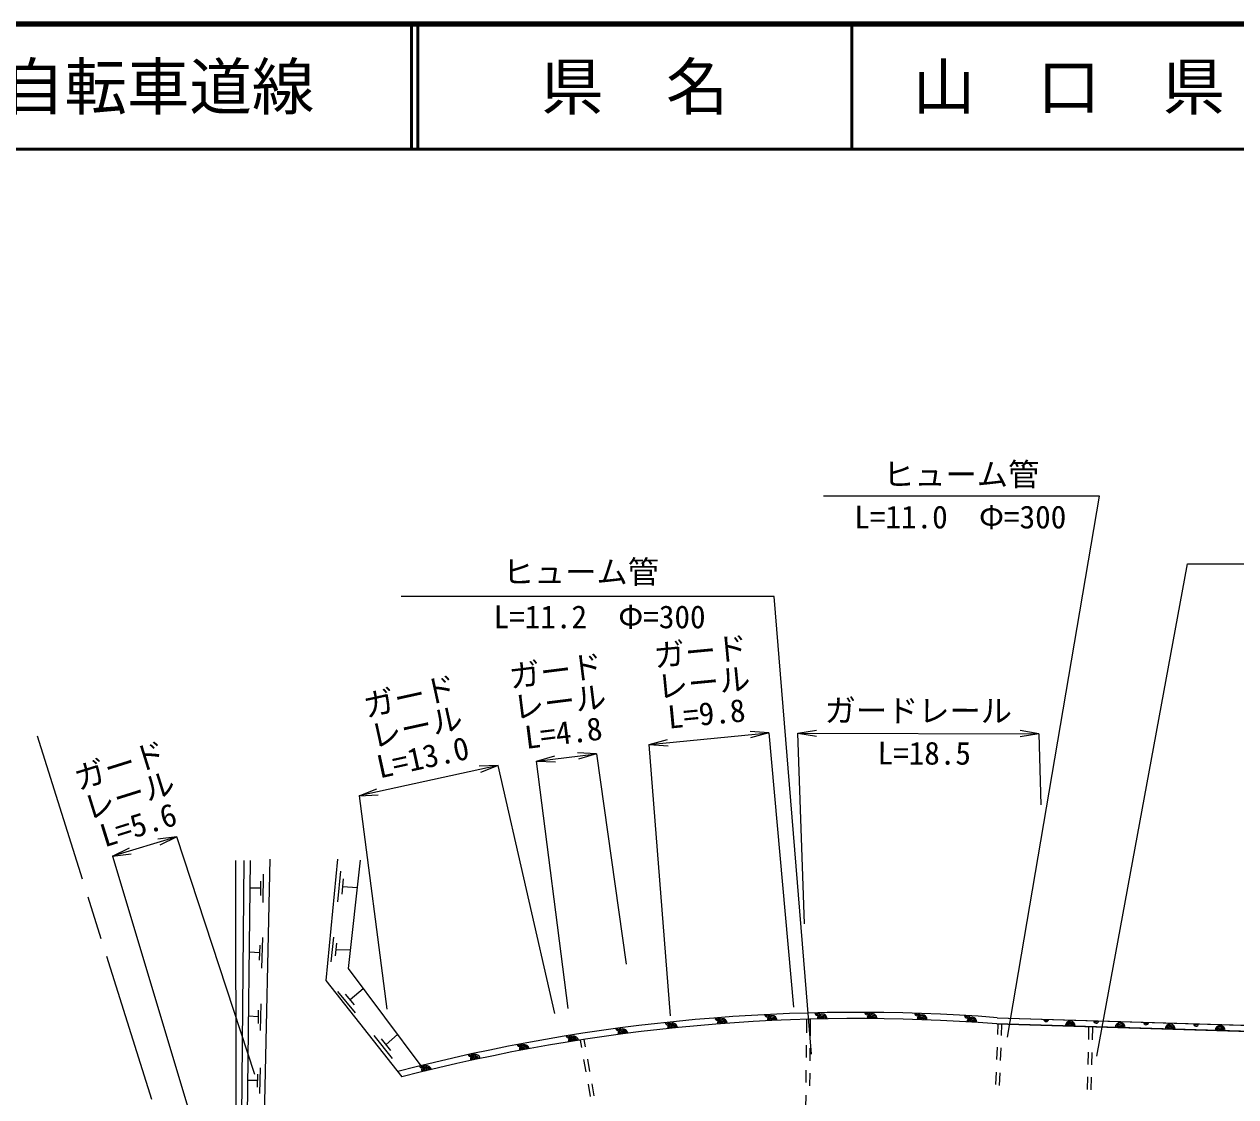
# Model space of a CAD drawing. Units: millimetres, scale not verified. Extents: x 40000 to 680000, y 20000 to 380000.
# Drawn here: x 266750 to 363745, y 294113 to 380000 of the extents above; entities that cross this region are included whole.
import ezdxf
from ezdxf.enums import TextEntityAlignment as Align

# ---------------------------------------------------------------- set-up
doc = ezdxf.new("R2010")
doc.units = ezdxf.units.MM
doc.header["$LTSCALE"] = 1000
doc.linetypes.add('CHAIN', pattern=[18.5, 12, -1.5, 3.5, -1.5])
for name, color, linetype, lineweight in [('M-BGD', 7, 'Continuous', 13), ('M-BMK', 2, 'CHAIN', 13), ('M-STR-HTXT', 7, 'Continuous', 13), ('M-TTL', 2, 'Continuous', 140), ('M-TTL-LINE', 7, 'Continuous', 50)]:
    doc.layers.add(name, color=color, linetype=linetype, lineweight=lineweight)
doc.layers.add('M-TTL-TXT', color=7, linetype='Continuous')
doc.styles.add('ＭＳ ゴシック', font='')
doc.styles.get('ＭＳ ゴシック').set_extended_font_data('MS Gothic')

# ---------------------------------------------------------------- blocks, each defined once
blk = doc.blocks.new('open_arrow')
at = {"color": 0, "linetype": 'Continuous', "lineweight": -2}
blk.add_lwpolyline([(7.5, 1.25), (0, 0), (7.5, -1.25)], dxfattribs=at)

msp = doc.modelspace()

# ---------------------------------------------------------------- linework, layer by layer
at = {"layer": 'M-BGD'}
for p, q in [((283661, 313021), (283702, 292289)), ((284180, 292441), (284364, 313035)), ((284631, 292584), (284855, 313021)), ((286414, 313148), (285957, 292480)), ((291830, 313134), (290909, 303424)), ((293639, 313065), (292692, 304373)), ((285672, 311373), (285655, 310238)), ((285889, 311934), (285854, 309665)), ((291844, 309736), (292089, 312192)), ((292192, 310329), (292314, 311557)), ((285663, 310805), (284831, 310829)), ((292253, 310943), (293399, 310859)), ((285820, 306858), (285755, 304423)), ((291332, 304911), (291528, 306907)), ((285585, 305648), (284775, 305680)), ((285601, 306257), (285568, 305039)), ((291666, 305403), (291764, 306401)), ((291715, 305902), (292855, 305873)), ((292692, 304373), (298496, 296598)), ((290909, 303424), (296989, 295700)), ((292834, 301911), (293874, 302789)), ((293278, 300845), (291870, 302538)), ((293186, 301487), (292482, 302334)), ((285489, 301043), (285468, 299968)), ((285689, 301567), (285648, 299416)), ((285479, 300505), (284718, 300561)), ((329385, 300315), (329372, 299245)), ((329685, 300312), (329670, 298993)), ((384206, 298749), (344616, 299948)), ((344642, 300447), (384222, 299249)), ((344700, 299945), (344667, 299090)), ((344999, 299935), (344965, 299025)), ((351968, 299725), (351944, 298696)), ((352268, 299716), (352244, 298670)), ((296222, 297167), (294778, 299012)), ((296088, 297828), (295366, 298751)), ((295727, 298290), (296636, 299090)), ((311252, 298657), (311358, 298070)), ((311548, 298703), (311655, 298113)), ((329361, 298245), (329350, 297245)), ((329658, 297993), (329647, 296993)), ((344630, 298090), (344592, 297091)), ((344927, 298026), (344890, 297026)), ((311535, 297086), (311713, 296102)), ((311832, 297128), (312010, 296144)), ((351920, 297697), (351897, 296697)), ((352220, 297670), (352196, 296670)), ((285431, 295918), (285401, 294890)), ((285634, 296430), (285575, 294374)), ((329338, 296245), (329327, 295245)), ((329636, 295993), (329624, 294993)), ((344554, 296092), (344517, 295092)), ((344852, 296027), (344814, 295028)), ((285416, 295404), (284662, 295412)), ((311890, 295118), (312068, 294133)), ((312187, 295160), (312365, 294176)), ((351873, 295697), (351850, 294697)), ((352173, 295670), (352149, 294671)), ((329316, 294245), (329304, 293245))]:
    msp.add_line(p, q, dxfattribs=at)
for points in [[(344616, 299948), (384206, 298749), (456434, 296280)], [(344642, 300447), (384222, 299249), (456436, 296780)]]:
    msp.add_lwpolyline(points, dxfattribs=at)
for centre, radius, start, end in [((333500, 155477), 145398, 85.60499, 104.68058), ((333500, 155477), 145398, 85.60499, 104.68058), ((326249, 300694), 200, 182.89811, 2.81931), ((326249, 300694), 100, 182.87841, 2.83901), ((330246, 300839), 200, 181.32186, 1.24306), ((330246, 300839), 100, 181.30216, 1.26276), ((330627, 300347), 400, 1.13632, 181.13632), ((334246, 300873), 200, 179.74561, 359.66681), ((334246, 300873), 100, 179.72591, 359.68651), ((334626, 300371), 400, 359.55463, 179.55463), ((338245, 300798), 200, 178.16936, 358.09056), ((338245, 300798), 100, 178.14966, 358.11026), ((338625, 300284), 400, 357.97294, 177.97294), ((333500, 155477), 144898, 85.6004, 104.59447), ((333500, 155477), 144898, 85.6004, 104.59447), ((318274, 300076), 200, 186.05061, 5.97181), ((318274, 300076), 100, 186.03091, 5.99151), ((318653, 299612), 400, 5.88138, 185.88138), ((318653, 299612), 300, 5.88138, 185.88138), ((318653, 299612), 200, 5.84184, 185.92093), ((322257, 300440), 200, 184.47436, 4.39556), ((322257, 300440), 100, 184.45466, 4.41526), ((322637, 299967), 400, 4.29969, 184.29969), ((322637, 299967), 300, 4.29969, 184.29969), ((322637, 299967), 200, 4.26015, 184.33924), ((322637, 299967), 100, 4.27992, 184.31947), ((326629, 300212), 400, 2.71801, 182.71801), ((326629, 300212), 300, 2.71801, 182.71801), ((326629, 300212), 200, 2.67846, 182.75755), ((326629, 300212), 100, 2.69823, 182.73778), ((330627, 300347), 300, 1.13632, 181.13632), ((330627, 300347), 200, 1.09677, 181.17586), ((330627, 300347), 100, 1.11654, 181.15609), ((334626, 300371), 300, 359.55463, 179.55463), ((334626, 300371), 200, 359.51508, 179.59417), ((334626, 300371), 100, 359.53485, 179.5744), ((338625, 300284), 300, 357.97294, 177.97294), ((338625, 300284), 200, 357.93339, 178.01248), ((338625, 300284), 100, 357.95317, 177.99271), ((342240, 300612), 200, 176.59311, 356.51431), ((342240, 300612), 100, 176.57341, 356.53401), ((342620, 300088), 400, 356.39125, 176.39125), ((342620, 300088), 300, 356.39125, 176.39125), ((342620, 300088), 200, 356.3517, 176.4308), ((342620, 300088), 100, 356.37148, 176.41102), ((348567, 300329), 200, 178.26495, 358.26495), ((348567, 300329), 100, 178.26495, 358.26495), ((350492, 299770), 400, 358.26495, 178.26495), ((350492, 299770), 300, 358.26495, 178.26495), ((350492, 299770), 200, 358.26495, 178.26495), ((350492, 299770), 100, 358.26495, 178.26495), ((352565, 300207), 200, 178.26495, 358.26495), ((352565, 300207), 100, 178.26495, 358.26495), ((354490, 299649), 400, 358.26495, 178.26495), ((354490, 299649), 300, 358.26495, 178.26495), ((354490, 299649), 200, 358.26495, 178.26495), ((354490, 299649), 100, 358.26495, 178.26495), ((356564, 300086), 200, 178.26495, 358.26495), ((356564, 300086), 100, 178.26495, 358.26495), ((358488, 299528), 400, 358.26495, 178.26495), ((358488, 299528), 300, 358.26495, 178.26495), ((358488, 299528), 200, 358.26495, 178.26495), ((360562, 299965), 200, 178.26495, 358.26495), ((360562, 299965), 100, 178.26495, 358.26495), ((362486, 299407), 400, 358.26495, 178.26495), ((310345, 299019), 200, 189.20311, 9.12431), ((310345, 299019), 100, 189.18341, 9.14401), ((310721, 298573), 400, 9.04476, 189.04476), ((310721, 298573), 300, 9.04476, 189.04476), ((310721, 298573), 200, 9.00521, 189.08431), ((314302, 299602), 200, 187.62686, 7.54806), ((314302, 299602), 100, 187.60716, 7.56776), ((314680, 299148), 400, 7.46307, 187.46307), ((314680, 299148), 300, 7.46307, 187.46307), ((314680, 299148), 200, 7.42353, 187.50262), ((314680, 299148), 100, 7.4433, 187.48284), ((318653, 299612), 100, 5.86161, 185.90116), ((358488, 299528), 100, 358.26495, 178.26495), ((362486, 299407), 300, 358.26495, 178.26495), ((362486, 299407), 200, 358.26495, 178.26495), ((362486, 299407), 100, 358.26495, 178.26495), ((306405, 298328), 200, 190.77936, 10.70056), ((306405, 298328), 100, 190.75966, 10.72026), ((306780, 297890), 400, 10.62645, 190.62645), ((306780, 297890), 300, 10.62645, 190.62645), ((306780, 297890), 200, 10.5869, 190.666), ((306780, 297890), 100, 10.60668, 190.64622), ((310721, 298573), 100, 9.02499, 189.06453), ((302486, 297529), 200, 192.35561, 12.27681), ((302486, 297529), 100, 192.33591, 12.29651), ((302860, 297098), 400, 12.20814, 192.20814), ((302860, 297098), 300, 12.20814, 192.20814), ((302860, 297098), 200, 12.16859, 192.24769), ((302860, 297098), 100, 12.18837, 192.22791), ((298590, 296622), 200, 193.93186, 13.85306), ((298590, 296622), 100, 193.91216, 13.87276), ((298962, 296199), 400, 13.78983, 193.78983), ((298962, 296199), 300, 13.78983, 193.78983), ((298962, 296199), 200, 13.75028, 193.82938), ((298962, 296199), 100, 13.77006, 193.8096)]:
    msp.add_arc(centre, radius, start, end, dxfattribs=at)
at = {"layer": 'M-BMK'}
msp.add_line((267778, 323012), (280775, 281758), dxfattribs=at)
at = {"layer": 'M-STR-HTXT'}
for p, q in [((326778, 334174), (296918, 334174)), ((316792, 322334), (326372, 323247)), ((326372, 323247), (324855, 323354)), ((326372, 323247), (324902, 322856)), ((326372, 323247), (328332, 301299)), ((328689, 323237), (330189, 323483)), ((329207, 307950), (328689, 323237)), ((328689, 323237), (347979, 323189)), ((328689, 323237), (330188, 322983)), ((347979, 323189), (346478, 322942)), ((347979, 323189), (346479, 323442)), ((347979, 323189), (348140, 317491)), ((316792, 322334), (318261, 322725)), ((318502, 300607), (316792, 322334)), ((316792, 322334), (318309, 322228)), ((307760, 320987), (312573, 321588)), ((307760, 320987), (309218, 321421)), ((312573, 321588), (311053, 321650)), ((312573, 321588), (311115, 321154)), ((312573, 321588), (314945, 304745)), ((304686, 320652), (293564, 318215)), ((304686, 320652), (303167, 320576)), ((304686, 320652), (303274, 320087)), ((309223, 300777), (304686, 320652)), ((310300, 301170), (307760, 320987)), ((307760, 320987), (309280, 320925)), ((293564, 318215), (294976, 318780)), ((293564, 318215), (295083, 318292)), ((293564, 318215), (295770, 301122)), ((278961, 314923), (273807, 313378)), ((278961, 314923), (277453, 314732)), ((278961, 314923), (277596, 314253)), ((285199, 295908), (278961, 314923)), ((273807, 313378), (275172, 314049)), ((273807, 313378), (275316, 313570)), ((273807, 313378), (280340, 291662))]:
    msp.add_line(p, q, dxfattribs=at)
for points in [[(345481, 298874), (352833, 342219), (330729, 342219)], [(352613, 297360), (359881, 336785), (386084, 336785)], [(329768, 297529), (326778, 334174), (299976, 334174)]]:
    msp.add_lwpolyline(points, dxfattribs=at)
at = {"layer": 'M-TTL'}
msp.add_line((680000, 380000), (40000, 380000), dxfattribs=at)
at = {"layer": 'M-TTL-LINE'}
for p, q in [((297750, 380000), (297750, 370000)), ((298250, 380000), (298250, 370000)), ((333000, 380000), (333000, 370000)), ((40000, 370000), (680000, 370000))]:
    msp.add_line(p, q, dxfattribs=at)

# ---------------------------------------------------------------- block references
at = {"layer": 'M-STR-HTXT'}
for p, rotation in [((345481, 298874), 80.4), ((329768, 297529), 94.7), ((352613, 297360), 79.6)]:
    msp.add_blockref('open_arrow', p, dxfattribs=dict(at, rotation=rotation))

# ---------------------------------------------------------------- texts
at = {"layer": 'M-STR-HTXT', "style": 'ＭＳ ゴシック'}
for s, p in [('ヒューム管', (341761, 342485)), ('L=11.0\u3000Φ=300', (341690, 339073)), ('ヒューム管', (311312, 334676)), ('L=11.2\u3000Φ=300', (312813, 331078))]:
    msp.add_text(s, height=1833, dxfattribs=at).set_placement(p, align=Align.BOTTOM_CENTER)
for s, rotation, p in [('ガード', 5.447, (321032, 328317)), ('ガード', 7.125, (309477, 326765)), ('ガード', 12.361, (297908, 324751)), ('レール', 5.447, (321270, 325829)), ('レール', 7.125, (309787, 324285)), ('L=9.8', 5.447, (321507, 323340)), ('ガードレール', 359.857, (338327, 323568)), ('レール', 12.361, (298444, 322309)), ('L=4.8', 7.125, (310097, 321804)), ('ガード', 17.332, (274829, 319254)), ('L=13.0', 12.361, (298979, 319867)), ('L=18.5', 359.857, (338801, 320165)), ('レール', 17.332, (275573, 316867)), ('L=5.6', 17.332, (276318, 314481))]:
    msp.add_text(s, height=1833, rotation=rotation, dxfattribs=at).set_placement(p, align=Align.BOTTOM_CENTER)
at = {"layer": 'M-TTL-TXT', "style": 'ＭＳ ゴシック'}
msp.add_text('一般県道\u3000山口防府小郡自転車道線', height=3666, dxfattribs=at).set_placement((209969, 375000), align=Align.MIDDLE_LEFT)
for s, p in [('県\u3000名', (315625, 375000)), ('山\u3000口\u3000県', (350375, 375000))]:
    msp.add_text(s, height=3666, dxfattribs=at).set_placement(p, align=Align.MIDDLE_CENTER)

doc.saveas('drawing.dxf')
